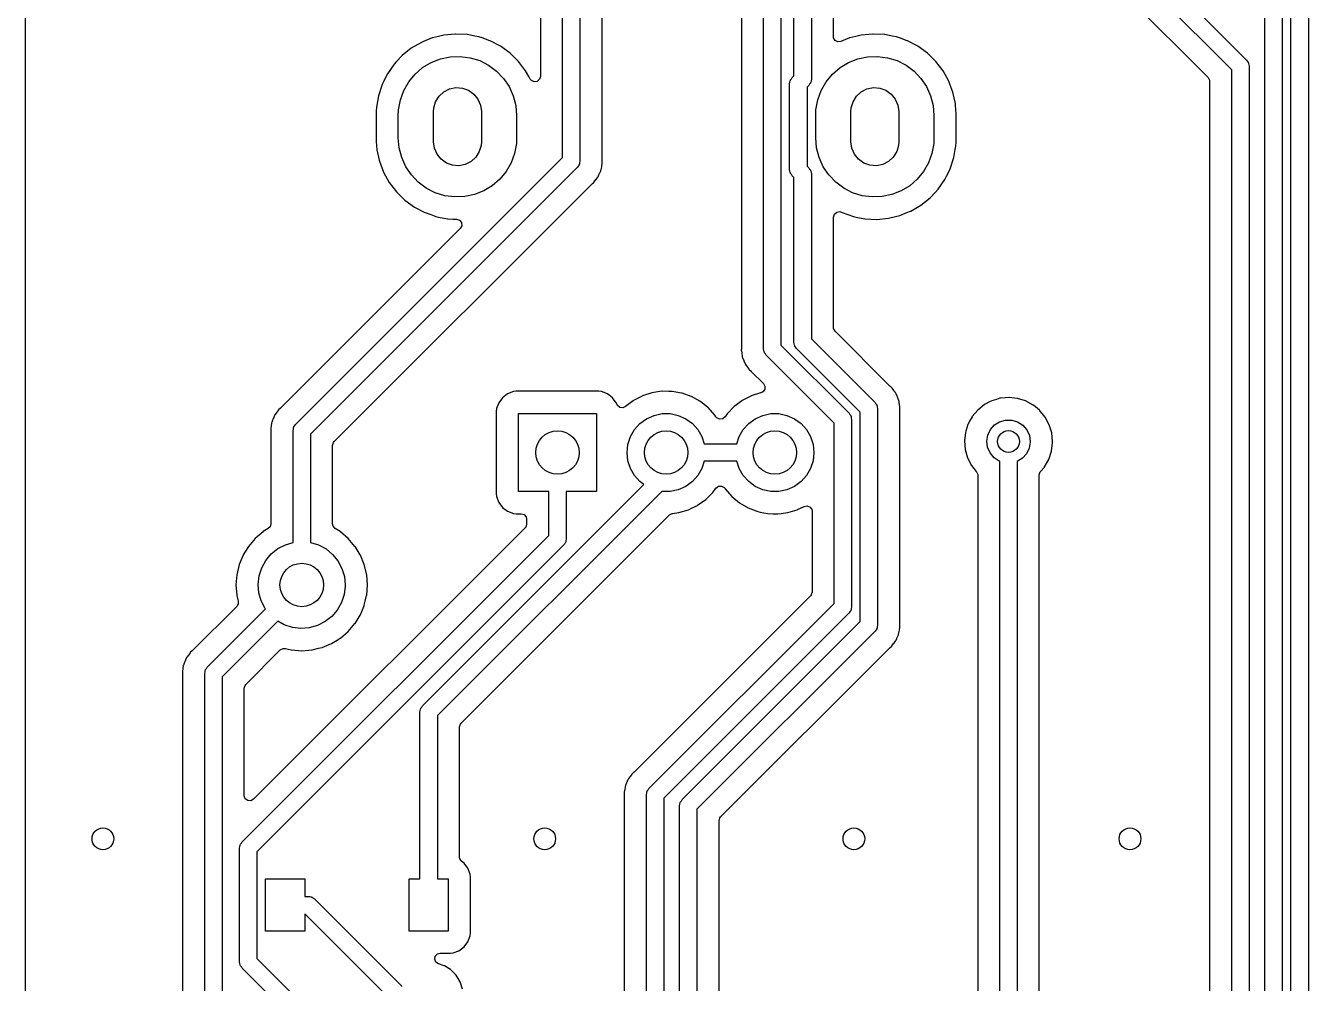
# Model space of a CAD drawing. Extents: x 87 to 116, y -228 to -39.
# Drawn here: x 86.87 to 116.37, y -122.71 to -100.66 of the extents above; entities that cross this region are included whole.
import ezdxf

# ---------------------------------------------------------------- set-up
doc = ezdxf.new("R2010")
doc.units = 0
doc.layers.add('BLACK', color=7, linetype='CONTINUOUS')

msp = doc.modelspace()

# ---------------------------------------------------------------- linework, layer by layer
at = {"layer": 'BLACK', "linetype": 'CONTINUOUS'}
for p, q in [((86.8685, -227.965), (86.8685, -38.7345)), ((103.841, -108.105), (103.841, -71.3777)), ((104.241, -71.2948), (104.241, -108.022)), ((104.54, -101.819), (104.54, -71.2284)), ((104.94, -71.1455), (104.94, -101.903)), ((105.448, -100.913), (105.448, -71.1744)), ((103.332, -71.6405), (103.332, -108.076)), ((99.2175, -103.7), (99.2175, -80.456)), ((99.6175, -80.456), (99.6175, -103.783)), ((98.709, -80.8848), (98.709, -101.832)), ((100.126, -103.758), (100.126, -80.885)), ((106.626, -93.1352), (114.95, -101.459)), ((114.608, -101.683), (106.284, -93.3592)), ((105.942, -93.7364), (114.063, -101.857)), ((115.97, -164.418), (115.97, -96.3745)), ((116.37, -96.2917), (116.37, -164.501)), ((115.37, -162.477), (115.37, -96.6228)), ((115.77, -96.54), (115.77, -162.56)), ((96.4831, -100.884), (96.3656, -100.913)), ((96.4876, -100.883), (96.4831, -100.884)), ((96.4831, -100.884), (96.4831, -100.884)), ((96.7575, -100.857), (96.4876, -100.883)), ((96.7621, -100.857), (96.7575, -100.857)), ((97.0238, -100.87), (96.7621, -100.857)), ((96.7621, -100.857), (96.7621, -100.857)), ((97.0283, -100.87), (97.0238, -100.87)), ((97.0238, -100.87), (97.0238, -100.87)), ((97.0328, -100.871), (97.0283, -100.87)), ((97.1963, -100.904), (97.0328, -100.871)), ((97.0328, -100.871), (97.0328, -100.871)), ((106.083, -100.884), (105.966, -100.913)), ((106.088, -100.883), (106.083, -100.884)), ((106.083, -100.884), (106.083, -100.884)), ((106.357, -100.857), (106.088, -100.883)), ((106.362, -100.857), (106.357, -100.857)), ((106.624, -100.87), (106.362, -100.857)), ((106.362, -100.857), (106.362, -100.857)), ((106.628, -100.87), (106.624, -100.87)), ((106.624, -100.87), (106.624, -100.87)), ((106.633, -100.871), (106.628, -100.87)), ((106.796, -100.904), (106.633, -100.871)), ((106.633, -100.871), (106.633, -100.871)), ((95.7388, -101.186), (95.5271, -101.355)), ((95.9728, -101.049), (95.7388, -101.186)), ((96.0213, -101.029), (95.9728, -101.049)), ((96.2199, -100.949), (96.0213, -101.029)), ((96.2242, -100.947), (96.2199, -100.949)), ((96.2199, -100.949), (96.2199, -100.949)), ((96.3656, -100.913), (96.2242, -100.947)), ((97.2944, -100.923), (97.1963, -100.904)), ((97.368, -100.949), (97.2944, -100.923)), ((97.5457, -101.012), (97.368, -100.949)), ((97.5458, -101.012), (97.5457, -101.012)), ((97.5501, -101.013), (97.5458, -101.012)), ((97.79, -101.139), (97.5501, -101.013)), ((98.0093, -101.299), (97.79, -101.139)), ((105.452, -100.943), (105.448, -100.913)), ((105.487, -101.004), (105.452, -100.943)), ((105.551, -101.036), (105.487, -101.004)), ((105.621, -101.029), (105.551, -101.036)), ((105.82, -100.949), (105.621, -101.029)), ((105.824, -100.947), (105.82, -100.949)), ((105.82, -100.949), (105.82, -100.949)), ((105.966, -100.913), (105.824, -100.947)), ((106.894, -100.923), (106.796, -100.904)), ((106.968, -100.949), (106.894, -100.923)), ((107.146, -101.012), (106.968, -100.949)), ((107.15, -101.013), (107.146, -101.012)), ((107.146, -101.012), (107.146, -101.012)), ((107.39, -101.139), (107.15, -101.013)), ((107.609, -101.299), (107.39, -101.139)), ((95.5239, -101.359), (95.3992, -101.492)), ((95.5271, -101.355), (95.5239, -101.359)), ((96.1953, -101.512), (96.4092, -101.427)), ((96.4092, -101.427), (96.6343, -101.38)), ((96.6343, -101.38), (96.8641, -101.372)), ((96.8641, -101.372), (97.092, -101.402)), ((97.092, -101.402), (97.3117, -101.47)), ((97.3117, -101.47), (97.5167, -101.574)), ((98.2032, -101.489), (98.0093, -101.299)), ((105.795, -101.512), (106.009, -101.427)), ((106.009, -101.427), (106.234, -101.38)), ((106.234, -101.38), (106.464, -101.372)), ((106.464, -101.372), (106.692, -101.402)), ((106.692, -101.402), (106.912, -101.47)), ((106.912, -101.47), (107.117, -101.574)), ((107.803, -101.489), (107.609, -101.299)), ((114.95, -101.459), (114.967, -101.487)), ((95.1854, -101.78), (95.0975, -101.957)), ((95.1874, -101.776), (95.1854, -101.78)), ((95.1854, -101.78), (95.1854, -101.78)), ((95.342, -101.554), (95.1874, -101.776)), ((95.3992, -101.492), (95.342, -101.554)), ((95.825, -101.782), (95.9987, -101.631)), ((95.9987, -101.631), (96.1953, -101.512)), ((97.5167, -101.574), (97.7012, -101.711)), ((97.7012, -101.711), (97.8599, -101.878)), ((98.3677, -101.704), (98.2032, -101.489)), ((98.4389, -101.832), (98.3677, -101.704)), ((105.425, -101.782), (105.599, -101.631)), ((105.599, -101.631), (105.795, -101.512)), ((107.117, -101.574), (107.301, -101.711)), ((107.301, -101.711), (107.46, -101.878)), ((107.968, -101.704), (107.803, -101.489)), ((108.099, -101.941), (107.968, -101.704)), ((114.608, -128.592), (114.608, -101.683)), ((114.967, -101.487), (114.988, -101.513)), ((114.988, -101.513), (114.991, -101.524)), ((114.991, -101.524), (114.997, -101.534)), ((114.997, -101.534), (115.001, -101.567)), ((115.001, -101.567), (115.008, -101.6)), ((115.008, -101.6), (115.008, -128.675)), ((95.0666, -102.019), (94.9822, -102.277)), ((95.0975, -101.957), (95.0666, -102.019)), ((95.5654, -102.16), (95.6792, -101.96)), ((95.6792, -101.96), (95.825, -101.782)), ((97.8599, -101.878), (97.9883, -102.069)), ((97.9883, -102.069), (98.0828, -102.278)), ((98.4729, -101.893), (98.4389, -101.832)), ((98.5005, -101.928), (98.4729, -101.893)), ((98.5651, -101.957), (98.5005, -101.928)), ((98.6353, -101.947), (98.5651, -101.957)), ((98.689, -101.9), (98.6353, -101.947)), ((98.709, -101.832), (98.689, -101.9)), ((104.44, -102.001), (104.448, -101.968)), ((104.44, -103.979), (104.44, -102.001)), ((104.448, -101.968), (104.452, -101.935)), ((104.452, -101.935), (104.458, -101.925)), ((104.458, -101.925), (104.46, -101.914)), ((104.46, -101.914), (104.481, -101.888)), ((104.481, -101.888), (104.499, -101.86)), ((104.499, -101.86), (104.54, -101.819)), ((104.881, -102.044), (104.84, -102.084)), ((104.899, -102.015), (104.881, -102.044)), ((104.92, -101.989), (104.899, -102.015)), ((104.922, -101.978), (104.92, -101.989)), ((104.928, -101.968), (104.922, -101.978)), ((104.932, -101.935), (104.928, -101.968)), ((104.94, -101.903), (104.932, -101.935)), ((105.165, -102.16), (105.279, -101.96)), ((105.279, -101.96), (105.425, -101.782)), ((107.46, -101.878), (107.588, -102.069)), ((107.588, -102.069), (107.683, -102.278)), ((108.101, -101.945), (108.099, -101.941)), ((108.127, -102.015), (108.101, -101.945)), ((108.101, -101.945), (108.101, -101.945)), ((108.195, -102.195), (108.127, -102.015)), ((114.063, -101.857), (114.097, -101.919)), ((114.097, -101.919), (114.099, -101.946)), ((114.099, -101.946), (114.099, -127.028)), ((94.9822, -102.277), (94.9358, -102.544)), ((95.487, -102.376), (95.5654, -102.16)), ((96.2976, -102.416), (96.3762, -102.289)), ((96.3762, -102.289), (96.4861, -102.188)), ((96.4861, -102.188), (96.6191, -102.121)), ((96.6191, -102.121), (96.7655, -102.091)), ((96.7655, -102.091), (96.9144, -102.102)), ((96.9144, -102.102), (97.0548, -102.153)), ((97.0548, -102.153), (97.1765, -102.239)), ((97.1765, -102.239), (97.2704, -102.355)), ((97.2704, -102.355), (97.3297, -102.492)), ((98.0828, -102.278), (98.1406, -102.501)), ((104.84, -102.084), (104.84, -103.896)), ((105.087, -102.376), (105.165, -102.16)), ((105.898, -102.416), (105.976, -102.289)), ((105.976, -102.289), (106.086, -102.188)), ((106.086, -102.188), (106.219, -102.121)), ((106.219, -102.121), (106.365, -102.091)), ((106.365, -102.091), (106.514, -102.102)), ((106.514, -102.102), (106.655, -102.153)), ((106.655, -102.153), (106.777, -102.239)), ((106.777, -102.239), (106.87, -102.355)), ((106.87, -102.355), (106.93, -102.492)), ((107.683, -102.278), (107.741, -102.501)), ((108.196, -102.199), (108.195, -102.195)), ((108.253, -102.455), (108.196, -102.199)), ((108.196, -102.199), (108.196, -102.199)), ((94.9358, -102.544), (94.9315, -102.63)), ((94.9315, -102.63), (94.9315, -103.319)), ((95.44, -102.73), (95.446, -102.602)), ((95.446, -102.602), (95.487, -102.376)), ((96.25, -102.64), (96.2559, -102.56)), ((96.25, -103.34), (96.25, -102.64)), ((96.2559, -102.56), (96.2976, -102.416)), ((97.3297, -102.492), (97.35, -102.64)), ((97.35, -102.64), (97.35, -103.34)), ((98.1406, -102.501), (98.16, -102.73)), ((105.04, -102.73), (105.046, -102.602)), ((105.046, -102.602), (105.087, -102.376)), ((105.85, -102.64), (105.856, -102.56)), ((105.85, -103.34), (105.85, -102.64)), ((105.856, -102.56), (105.898, -102.416)), ((106.93, -102.492), (106.95, -102.64)), ((106.95, -102.64), (106.95, -103.34)), ((107.741, -102.501), (107.76, -102.73)), ((108.254, -102.46), (108.253, -102.455)), ((108.254, -102.464), (108.254, -102.46)), ((108.266, -102.631), (108.254, -102.464)), ((108.268, -102.661), (108.266, -102.631)), ((108.268, -103.35), (108.268, -102.661)), ((95.44, -103.25), (95.44, -102.73)), ((98.16, -102.73), (98.16, -103.25)), ((105.04, -103.25), (105.04, -102.73)), ((107.76, -102.73), (107.76, -103.25)), ((95.4594, -103.479), (95.44, -103.25)), ((98.16, -103.25), (98.154, -103.378)), ((105.059, -103.479), (105.04, -103.25)), ((107.76, -103.25), (107.754, -103.378)), ((94.9315, -103.319), (94.9317, -103.321)), ((94.9317, -103.321), (94.9317, -103.321)), ((94.9317, -103.321), (94.9397, -103.432)), ((94.9397, -103.432), (94.9461, -103.52)), ((94.9461, -103.52), (94.9471, -103.525)), ((94.9471, -103.525), (94.9471, -103.525)), ((94.9471, -103.525), (94.9993, -103.761)), ((95.5172, -103.702), (95.4594, -103.479)), ((96.2703, -103.488), (96.25, -103.34)), ((96.3295, -103.625), (96.2703, -103.488)), ((97.3441, -103.42), (97.3024, -103.564)), ((97.35, -103.34), (97.3441, -103.42)), ((98.154, -103.378), (98.113, -103.604)), ((105.117, -103.702), (105.059, -103.479)), ((105.87, -103.488), (105.85, -103.34)), ((105.93, -103.625), (105.87, -103.488)), ((106.944, -103.42), (106.902, -103.564)), ((106.95, -103.34), (106.944, -103.42)), ((107.754, -103.378), (107.713, -103.604)), ((108.218, -103.703), (108.25, -103.516)), ((108.25, -103.516), (108.264, -103.44)), ((108.264, -103.436), (108.268, -103.35)), ((108.264, -103.44), (108.264, -103.436)), ((108.264, -103.44), (108.264, -103.44)), ((93.0766, -109.841), (99.2175, -103.7)), ((94.9993, -103.761), (95.0046, -103.785)), ((95.0046, -103.785), (95.1007, -104.039)), ((95.6117, -103.911), (95.5172, -103.702)), ((96.4235, -103.741), (96.3295, -103.625)), ((96.5452, -103.827), (96.4235, -103.741)), ((96.6856, -103.878), (96.5452, -103.827)), ((97.1139, -103.792), (96.9809, -103.859)), ((97.2238, -103.691), (97.1139, -103.792)), ((97.3024, -103.564), (97.2238, -103.691)), ((98.0346, -103.82), (97.9208, -104.02)), ((98.113, -103.604), (98.0346, -103.82)), ((99.61, -103.815), (99.6063, -103.849)), ((99.6175, -103.783), (99.61, -103.815)), ((100.118, -103.89), (100.128, -103.835)), ((100.126, -103.765), (100.126, -103.758)), ((100.13, -103.827), (100.126, -103.765)), ((100.128, -103.835), (100.13, -103.827)), ((105.212, -103.911), (105.117, -103.702)), ((106.023, -103.741), (105.93, -103.625)), ((106.145, -103.827), (106.023, -103.741)), ((106.286, -103.878), (106.145, -103.827)), ((106.714, -103.792), (106.581, -103.859)), ((106.824, -103.691), (106.714, -103.792)), ((106.902, -103.564), (106.824, -103.691)), ((107.635, -103.82), (107.521, -104.02)), ((107.713, -103.604), (107.635, -103.82)), ((108.133, -103.961), (108.218, -103.703)), ((99.5589, -103.924), (93.418, -110.065)), ((95.1007, -104.039), (95.2323, -104.276)), ((95.7401, -104.102), (95.6117, -103.911)), ((95.8988, -104.269), (95.7401, -104.102)), ((96.8345, -103.889), (96.6856, -103.878)), ((96.9809, -103.859), (96.8345, -103.889)), ((97.9208, -104.02), (97.775, -104.198)), ((99.5767, -103.896), (99.5589, -103.924)), ((99.5976, -103.87), (99.5767, -103.896)), ((99.6001, -103.858), (99.5976, -103.87)), ((99.6063, -103.849), (99.6001, -103.858)), ((100.032, -104.143), (100.041, -104.128)), ((100.041, -104.128), (100.042, -104.126)), ((100.042, -104.126), (100.046, -104.12)), ((100.046, -104.12), (100.07, -104.06)), ((100.07, -104.06), (100.072, -104.054)), ((100.072, -104.054), (100.095, -104.003)), ((100.095, -104.003), (100.099, -103.996)), ((100.099, -103.996), (100.1, -103.988)), ((100.1, -103.988), (100.101, -103.986)), ((100.101, -103.986), (100.105, -103.97)), ((100.105, -103.97), (100.106, -103.967)), ((100.106, -103.967), (100.109, -103.96)), ((100.109, -103.96), (100.117, -103.897)), ((100.117, -103.897), (100.118, -103.89)), ((104.448, -104.011), (104.44, -103.979)), ((104.452, -104.045), (104.448, -104.011)), ((104.458, -104.054), (104.452, -104.045)), ((104.46, -104.066), (104.458, -104.054)), ((104.481, -104.092), (104.46, -104.066)), ((104.499, -104.12), (104.481, -104.092)), ((104.54, -104.161), (104.499, -104.12)), ((104.84, -103.896), (104.881, -103.937)), ((104.881, -103.937), (104.899, -103.965)), ((104.899, -103.965), (104.92, -103.991)), ((104.92, -103.991), (104.922, -104.002)), ((104.922, -104.002), (104.928, -104.012)), ((104.928, -104.012), (104.932, -104.045)), ((104.932, -104.045), (104.94, -104.078)), ((104.94, -104.078), (104.94, -107.873)), ((105.34, -104.102), (105.212, -103.911)), ((105.499, -104.269), (105.34, -104.102)), ((106.435, -103.889), (106.286, -103.878)), ((106.581, -103.859), (106.435, -103.889)), ((107.521, -104.02), (107.375, -104.198)), ((108.013, -104.204), (108.05, -104.128)), ((108.05, -104.128), (108.131, -103.965)), ((108.131, -103.965), (108.133, -103.961)), ((108.131, -103.965), (108.131, -103.965)), ((93.9634, -110.239), (99.898, -104.304)), ((95.2323, -104.276), (95.3968, -104.491)), ((96.0833, -104.406), (95.8988, -104.269)), ((96.2883, -104.51), (96.0833, -104.406)), ((97.6013, -104.349), (97.4047, -104.468)), ((97.775, -104.198), (97.6013, -104.349)), ((99.898, -104.304), (99.9043, -104.298)), ((99.9043, -104.298), (99.9256, -104.279)), ((99.9256, -104.279), (99.9479, -104.26)), ((99.9479, -104.26), (99.9846, -104.208)), ((99.9846, -104.208), (99.9886, -104.202)), ((99.9886, -104.202), (100.023, -104.158)), ((100.023, -104.158), (100.028, -104.152)), ((100.028, -104.152), (100.031, -104.145)), ((100.031, -104.145), (100.032, -104.143)), ((104.54, -107.956), (104.54, -104.161)), ((105.683, -104.406), (105.499, -104.269)), ((105.888, -104.51), (105.683, -104.406)), ((107.201, -104.349), (107.005, -104.468)), ((107.375, -104.198), (107.201, -104.349)), ((107.794, -104.495), (107.855, -104.43)), ((107.855, -104.43), (107.858, -104.426)), ((107.855, -104.43), (107.855, -104.43)), ((107.858, -104.426), (108.013, -104.204)), ((95.3968, -104.491), (95.5907, -104.681)), ((95.5907, -104.681), (95.81, -104.841)), ((96.508, -104.578), (96.2883, -104.51)), ((96.7359, -104.608), (96.508, -104.578)), ((96.9657, -104.6), (96.7359, -104.608)), ((97.1908, -104.553), (96.9657, -104.6)), ((97.4047, -104.468), (97.1908, -104.553)), ((106.108, -104.578), (105.888, -104.51)), ((106.336, -104.608), (106.108, -104.578)), ((106.566, -104.6), (106.336, -104.608)), ((106.791, -104.553), (106.566, -104.6)), ((107.005, -104.468), (106.791, -104.553)), ((107.461, -104.794), (107.673, -104.625)), ((107.673, -104.625), (107.794, -104.495)), ((95.81, -104.841), (96.0499, -104.967)), ((96.0499, -104.967), (96.0542, -104.968)), ((96.0542, -104.968), (96.0543, -104.968)), ((96.0543, -104.968), (96.1871, -105.015)), ((96.1871, -105.015), (96.3056, -105.057)), ((105.448, -105.069), (105.468, -105.001)), ((105.468, -105.001), (105.522, -104.955)), ((105.522, -104.955), (105.592, -104.945)), ((105.592, -104.945), (105.633, -104.958)), ((105.633, -104.958), (105.65, -104.967)), ((105.65, -104.967), (105.906, -105.057)), ((106.976, -105.033), (107.135, -104.968)), ((107.135, -104.968), (107.223, -104.933)), ((107.223, -104.933), (107.227, -104.931)), ((107.223, -104.933), (107.223, -104.933)), ((107.227, -104.931), (107.461, -104.794)), ((96.3056, -105.057), (96.3672, -105.069)), ((96.3672, -105.069), (96.5672, -105.109)), ((96.5672, -105.109), (96.5672, -105.109)), ((96.5672, -105.109), (96.5717, -105.11)), ((96.5717, -105.11), (96.5762, -105.11)), ((96.5762, -105.11), (96.5762, -105.11)), ((96.5762, -105.11), (96.6902, -105.115)), ((96.6902, -105.115), (96.7803, -105.12)), ((96.7803, -105.12), (96.8474, -105.143)), ((96.8474, -105.143), (96.8911, -105.199)), ((96.8977, -105.27), (96.8632, -105.335)), ((96.8911, -105.199), (96.8977, -105.27)), ((105.448, -107.61), (105.448, -105.069)), ((105.906, -105.057), (105.967, -105.069)), ((105.967, -105.069), (106.167, -105.109)), ((106.167, -105.109), (106.167, -105.109)), ((106.167, -105.109), (106.172, -105.11)), ((106.172, -105.11), (106.176, -105.11)), ((106.176, -105.11), (106.176, -105.11)), ((106.176, -105.11), (106.438, -105.123)), ((106.438, -105.123), (106.438, -105.123)), ((106.438, -105.123), (106.443, -105.123)), ((106.443, -105.123), (106.712, -105.097)), ((106.712, -105.097), (106.717, -105.096)), ((106.717, -105.096), (106.877, -105.057)), ((106.717, -105.096), (106.717, -105.096)), ((106.877, -105.057), (106.976, -105.033)), ((96.8632, -105.335), (92.7375, -109.461)), ((105.451, -107.637), (105.448, -107.61)), ((105.485, -107.699), (105.451, -107.637)), ((104.547, -107.988), (104.54, -107.956)), ((104.94, -107.873), (106.405, -109.338)), ((106.747, -108.961), (105.485, -107.699)), ((103.332, -108.085), (103.328, -108.142)), ((103.328, -108.142), (103.33, -108.15)), ((103.33, -108.15), (103.33, -108.15)), ((103.33, -108.15), (103.339, -108.205)), ((103.332, -108.076), (103.332, -108.085)), ((103.339, -108.205), (103.34, -108.212)), ((103.34, -108.212), (103.348, -108.275)), ((103.848, -108.138), (103.841, -108.105)), ((103.852, -108.171), (103.848, -108.138)), ((103.858, -108.18), (103.852, -108.171)), ((103.861, -108.192), (103.858, -108.18)), ((103.882, -108.218), (103.861, -108.192)), ((103.899, -108.246), (103.882, -108.218)), ((105.464, -109.811), (103.899, -108.246)), ((104.241, -108.022), (105.806, -109.587)), ((104.551, -108.021), (104.547, -107.988)), ((104.557, -108.031), (104.551, -108.021)), ((104.559, -108.042), (104.557, -108.031)), ((104.58, -108.069), (104.559, -108.042)), ((104.598, -108.097), (104.58, -108.069)), ((106.064, -109.563), (104.598, -108.097)), ((103.348, -108.275), (103.351, -108.282)), ((103.351, -108.282), (103.351, -108.285)), ((103.351, -108.285), (103.356, -108.301)), ((103.356, -108.301), (103.356, -108.304)), ((103.356, -108.304), (103.358, -108.311)), ((103.358, -108.311), (103.361, -108.318)), ((103.361, -108.318), (103.383, -108.37)), ((103.383, -108.37), (103.386, -108.376)), ((103.386, -108.376), (103.408, -108.436)), ((103.408, -108.436), (103.413, -108.442)), ((103.413, -108.442), (103.414, -108.444)), ((103.414, -108.444), (103.422, -108.459)), ((103.422, -108.459), (103.424, -108.461)), ((103.424, -108.461), (103.427, -108.468)), ((103.427, -108.468), (103.431, -108.474)), ((103.431, -108.474), (103.466, -108.519)), ((103.466, -108.519), (103.469, -108.524)), ((103.469, -108.524), (103.501, -108.571)), ((103.501, -108.571), (103.501, -108.571)), ((103.501, -108.571), (103.506, -108.577)), ((103.506, -108.577), (103.511, -108.582)), ((103.511, -108.582), (103.511, -108.582)), ((103.511, -108.582), (103.552, -108.618)), ((103.552, -108.618), (103.557, -108.623)), ((103.557, -108.623), (103.837, -108.903)), ((97.9533, -109.139), (97.8367, -109.227)), ((98.0897, -109.088), (97.9533, -109.139)), ((98.1519, -109.081), (98.0897, -109.088)), ((100.048, -109.081), (98.1519, -109.081)), ((100.11, -109.088), (100.048, -109.081)), ((100.247, -109.139), (100.11, -109.088)), ((100.363, -109.227), (100.247, -109.139)), ((101.272, -109.115), (101.052, -109.187)), ((101.501, -109.08), (101.272, -109.115)), ((101.507, -109.08), (101.501, -109.08)), ((101.66, -109.082), (101.507, -109.08)), ((101.507, -109.08), (101.507, -109.08)), ((101.733, -109.083), (101.66, -109.082)), ((101.738, -109.084), (101.733, -109.083)), ((101.956, -109.123), (101.738, -109.084)), ((101.738, -109.084), (101.738, -109.084)), ((101.961, -109.124), (101.956, -109.123)), ((101.956, -109.123), (101.956, -109.123)), ((101.966, -109.125), (101.961, -109.124)), ((102.174, -109.199), (101.966, -109.125)), ((101.966, -109.125), (101.966, -109.125)), ((103.772, -109.115), (103.552, -109.187)), ((103.777, -109.114), (103.772, -109.115)), ((103.823, -109.093), (103.777, -109.114)), ((103.866, -109.036), (103.823, -109.093)), ((103.837, -108.903), (103.871, -108.965)), ((103.871, -108.965), (103.866, -109.036)), ((106.752, -108.966), (106.747, -108.961)), ((106.799, -109.008), (106.752, -108.966)), ((106.803, -109.014), (106.799, -109.008)), ((106.835, -109.06), (106.803, -109.014)), ((106.803, -109.014), (106.803, -109.014)), ((106.839, -109.066), (106.835, -109.06)), ((106.873, -109.11), (106.839, -109.066)), ((106.878, -109.116), (106.873, -109.11)), ((106.873, -109.11), (106.873, -109.11)), ((106.881, -109.123), (106.878, -109.116)), ((106.882, -109.126), (106.881, -109.123)), ((106.89, -109.14), (106.882, -109.126)), ((106.892, -109.143), (106.89, -109.14)), ((106.896, -109.149), (106.892, -109.143)), ((106.899, -109.156), (106.896, -109.149)), ((97.7494, -109.343), (97.6983, -109.48)), ((97.8367, -109.227), (97.7494, -109.343)), ((100.451, -109.343), (100.363, -109.227)), ((100.454, -109.352), (100.451, -109.343)), ((100.464, -109.38), (100.454, -109.352)), ((100.454, -109.352), (100.454, -109.352)), ((100.477, -109.405), (100.464, -109.38)), ((100.531, -109.451), (100.477, -109.405)), ((100.661, -109.432), (100.602, -109.46)), ((100.662, -109.433), (100.661, -109.432)), ((100.843, -109.297), (100.662, -109.433)), ((100.847, -109.294), (100.843, -109.297)), ((100.843, -109.297), (100.843, -109.297)), ((100.867, -109.283), (100.847, -109.294)), ((101.048, -109.189), (100.867, -109.283)), ((101.052, -109.187), (101.048, -109.189)), ((101.048, -109.189), (101.048, -109.189)), ((102.179, -109.201), (102.174, -109.199)), ((102.174, -109.199), (102.174, -109.199)), ((102.184, -109.203), (102.179, -109.201)), ((102.378, -109.31), (102.184, -109.203)), ((102.184, -109.203), (102.184, -109.203)), ((102.382, -109.313), (102.378, -109.31)), ((102.378, -109.31), (102.378, -109.31)), ((102.386, -109.316), (102.382, -109.313)), ((102.56, -109.453), (102.386, -109.316)), ((102.386, -109.316), (102.386, -109.316)), ((103.162, -109.433), (103.002, -109.601)), ((103.215, -109.393), (103.162, -109.433)), ((103.343, -109.297), (103.215, -109.393)), ((103.347, -109.294), (103.343, -109.297)), ((103.343, -109.297), (103.343, -109.297)), ((103.367, -109.283), (103.347, -109.294)), ((103.548, -109.189), (103.367, -109.283)), ((103.552, -109.187), (103.548, -109.189)), ((103.548, -109.189), (103.548, -109.189)), ((106.405, -109.338), (106.423, -109.367)), ((106.423, -109.367), (106.444, -109.393)), ((106.444, -109.393), (106.446, -109.404)), ((106.446, -109.404), (106.452, -109.414)), ((106.452, -109.414), (106.456, -109.447)), ((106.456, -109.447), (106.464, -109.48)), ((106.919, -109.209), (106.899, -109.156)), ((106.899, -109.156), (106.899, -109.156)), ((106.921, -109.215), (106.919, -109.209)), ((106.929, -109.234), (106.921, -109.215)), ((106.947, -109.273), (106.929, -109.234)), ((106.948, -109.281), (106.947, -109.273)), ((106.949, -109.283), (106.948, -109.281)), ((106.953, -109.3), (106.949, -109.283)), ((106.954, -109.302), (106.953, -109.3)), ((106.957, -109.309), (106.954, -109.302)), ((106.962, -109.352), (106.957, -109.309)), ((106.964, -109.373), (106.962, -109.352)), ((106.965, -109.379), (106.964, -109.373)), ((106.976, -109.442), (106.965, -109.379)), ((106.972, -109.5), (106.976, -109.45)), ((106.976, -109.45), (106.976, -109.442)), ((106.976, -109.45), (106.976, -109.45)), ((108.919, -109.388), (108.765, -109.512)), ((109.055, -109.317), (108.919, -109.388)), ((109.089, -109.299), (109.055, -109.317)), ((109.094, -109.296), (109.089, -109.299)), ((109.089, -109.299), (109.089, -109.299)), ((109.196, -109.266), (109.094, -109.296)), ((109.278, -109.242), (109.196, -109.266)), ((109.284, -109.241), (109.278, -109.242)), ((109.278, -109.242), (109.278, -109.242)), ((109.29, -109.24), (109.284, -109.241)), ((109.399, -109.23), (109.29, -109.24)), ((109.29, -109.24), (109.29, -109.24)), ((109.481, -109.223), (109.399, -109.23)), ((109.487, -109.223), (109.481, -109.223)), ((109.672, -109.243), (109.487, -109.223)), ((109.487, -109.223), (109.487, -109.223)), ((109.678, -109.243), (109.672, -109.243)), ((109.672, -109.243), (109.672, -109.243)), ((109.867, -109.302), (109.678, -109.243)), ((110.041, -109.396), (109.867, -109.302)), ((110.045, -109.4), (110.041, -109.396)), ((110.187, -109.517), (110.045, -109.4)), ((110.045, -109.4), (110.045, -109.4)), ((92.5632, -109.71), (92.537, -109.769)), ((92.5658, -109.704), (92.5632, -109.71)), ((92.5862, -109.652), (92.5658, -109.704)), ((92.589, -109.645), (92.5862, -109.652)), ((92.5862, -109.652), (92.5862, -109.652)), ((92.5934, -109.639), (92.589, -109.645)), ((92.5946, -109.636), (92.5934, -109.639)), ((92.603, -109.621), (92.5946, -109.636)), ((92.6044, -109.619), (92.603, -109.621)), ((92.6075, -109.612), (92.6044, -109.619)), ((92.6469, -109.562), (92.6075, -109.612)), ((92.6509, -109.557), (92.6469, -109.562)), ((92.672, -109.527), (92.6509, -109.557)), ((92.6876, -109.504), (92.672, -109.527)), ((92.7312, -109.466), (92.6876, -109.504)), ((92.7375, -109.461), (92.7312, -109.466)), ((97.6983, -109.48), (97.6915, -109.542)), ((97.6915, -109.542), (97.6915, -111.438)), ((98.2, -111.39), (98.2, -109.59)), ((98.2, -109.59), (100, -109.59)), ((100, -109.59), (100, -111.39)), ((100.602, -109.46), (100.531, -109.451)), ((100.998, -109.821), (101.15, -109.711)), ((101.15, -109.711), (101.322, -109.634)), ((101.322, -109.634), (101.506, -109.595)), ((101.506, -109.595), (101.694, -109.595)), ((101.694, -109.595), (101.878, -109.634)), ((101.878, -109.634), (102.05, -109.711)), ((102.05, -109.711), (102.202, -109.821)), ((102.564, -109.456), (102.56, -109.453)), ((102.56, -109.453), (102.56, -109.453)), ((102.72, -109.628), (102.564, -109.456)), ((102.723, -109.632), (102.72, -109.628)), ((102.745, -109.667), (102.723, -109.632)), ((102.723, -109.632), (102.723, -109.632)), ((102.766, -109.691), (102.745, -109.667)), ((102.829, -109.722), (102.766, -109.691)), ((102.9, -109.714), (102.829, -109.722)), ((102.955, -109.669), (102.9, -109.714)), ((103.002, -109.601), (102.955, -109.669)), ((103.498, -109.821), (103.65, -109.711)), ((103.65, -109.711), (103.822, -109.634)), ((103.822, -109.634), (104.006, -109.595)), ((104.006, -109.595), (104.194, -109.595)), ((104.194, -109.595), (104.378, -109.634)), ((104.378, -109.634), (104.55, -109.711)), ((104.55, -109.711), (104.702, -109.821)), ((105.806, -109.587), (105.823, -109.615)), ((105.823, -109.615), (105.844, -109.641)), ((105.844, -109.641), (105.847, -109.652)), ((105.847, -109.652), (105.853, -109.662)), ((105.853, -109.662), (105.857, -109.695)), ((105.857, -109.695), (105.864, -109.728)), ((105.864, -109.728), (105.864, -114.046)), ((106.064, -114.38), (106.064, -109.563)), ((106.464, -109.48), (106.464, -114.463)), ((106.972, -109.509), (106.972, -109.5)), ((106.972, -114.438), (106.972, -109.509)), ((108.635, -109.669), (108.58, -109.769)), ((108.638, -109.663), (108.635, -109.669)), ((108.635, -109.669), (108.635, -109.669)), ((108.765, -109.512), (108.638, -109.663)), ((109.27, -109.78), (109.406, -109.741)), ((109.406, -109.741), (109.548, -109.741)), ((109.548, -109.741), (109.684, -109.782)), ((110.193, -109.522), (110.187, -109.517)), ((110.197, -109.527), (110.193, -109.522)), ((110.248, -109.589), (110.197, -109.527)), ((110.197, -109.527), (110.197, -109.527)), ((110.318, -109.675), (110.248, -109.589)), ((110.411, -109.85), (110.318, -109.675)), ((92.5173, -109.874), (92.5057, -109.937)), ((92.5057, -109.937), (92.5061, -109.945)), ((92.5061, -109.945), (92.5061, -109.945)), ((92.5061, -109.945), (92.5093, -109.999)), ((92.5093, -109.999), (92.5095, -110.007)), ((92.5095, -110.007), (92.5095, -112.132)), ((92.5184, -109.868), (92.5173, -109.874)), ((92.5257, -109.812), (92.5184, -109.868)), ((92.5267, -109.805), (92.5257, -109.812)), ((92.5257, -109.812), (92.5257, -109.812)), ((92.5295, -109.797), (92.5267, -109.805)), ((92.5301, -109.795), (92.5295, -109.797)), ((92.5348, -109.779), (92.5301, -109.795)), ((92.5356, -109.776), (92.5348, -109.779)), ((92.537, -109.769), (92.5356, -109.776)), ((93.018, -109.982), (93.0255, -109.949)), ((93.018, -112.559), (93.018, -109.982)), ((93.0255, -109.949), (93.0292, -109.916)), ((93.0292, -109.916), (93.0354, -109.906)), ((93.0354, -109.906), (93.0379, -109.895)), ((93.0379, -109.895), (93.0588, -109.869)), ((93.0588, -109.869), (93.0766, -109.841)), ((100.778, -110.124), (100.872, -109.961)), ((100.872, -109.961), (100.998, -109.821)), ((102.202, -109.821), (102.328, -109.961)), ((102.328, -109.961), (102.422, -110.124)), ((103.278, -110.124), (103.372, -109.961)), ((103.372, -109.961), (103.498, -109.821)), ((104.702, -109.821), (104.828, -109.961)), ((104.828, -109.961), (104.922, -110.124)), ((105.464, -113.963), (105.464, -109.811)), ((108.483, -110.025), (108.461, -110.222)), ((108.491, -109.999), (108.483, -110.025)), ((108.541, -109.843), (108.491, -109.999)), ((108.543, -109.837), (108.541, -109.843)), ((108.541, -109.843), (108.541, -109.843)), ((108.58, -109.769), (108.543, -109.837)), ((108.996, -110.09), (109.056, -109.961)), ((109.056, -109.961), (109.15, -109.855)), ((109.15, -109.855), (109.27, -109.78)), ((109.684, -109.782), (109.803, -109.859)), ((109.803, -109.859), (109.895, -109.967)), ((109.895, -109.967), (109.954, -110.096)), ((110.468, -110.039), (110.411, -109.85)), ((110.487, -110.236), (110.468, -110.039)), ((93.418, -110.065), (93.418, -112.558)), ((93.9265, -110.328), (93.9465, -110.26)), ((93.9265, -112.132), (93.9265, -110.328)), ((93.9465, -110.26), (93.9634, -110.239)), ((100.7, -110.49), (100.72, -110.303)), ((100.72, -110.303), (100.778, -110.124)), ((102.422, -110.124), (102.476, -110.29)), ((102.476, -110.29), (103.224, -110.29)), ((103.224, -110.29), (103.278, -110.124)), ((104.922, -110.124), (104.98, -110.303)), ((104.98, -110.303), (105, -110.49)), ((108.461, -110.222), (108.477, -110.419)), ((108.974, -110.23), (108.996, -110.09)), ((108.992, -110.37), (108.974, -110.23)), ((109.974, -110.248), (109.95, -110.388)), ((109.954, -110.096), (109.974, -110.236)), ((109.974, -110.236), (109.974, -110.248)), ((110.462, -110.461), (110.487, -110.264)), ((110.487, -110.264), (110.487, -110.236)), ((100.72, -110.677), (100.7, -110.49)), ((105, -110.49), (104.98, -110.677)), ((108.477, -110.419), (108.532, -110.609)), ((108.532, -110.609), (108.622, -110.785)), ((109.05, -110.5), (108.992, -110.37)), ((109.141, -110.609), (109.05, -110.5)), ((109.259, -110.687), (109.141, -110.609)), ((109.793, -110.621), (109.674, -110.694)), ((109.889, -110.516), (109.793, -110.621)), ((109.95, -110.388), (109.889, -110.516)), ((110.4, -110.648), (110.462, -110.461)), ((100.778, -110.856), (100.72, -110.677)), ((100.872, -111.019), (100.778, -110.856)), ((102.422, -110.856), (102.328, -111.019)), ((102.476, -110.69), (102.422, -110.856)), ((103.224, -110.69), (102.476, -110.69)), ((103.278, -110.856), (103.224, -110.69)), ((103.372, -111.019), (103.278, -110.856)), ((104.922, -110.856), (104.828, -111.019)), ((104.98, -110.677), (104.922, -110.856)), ((108.622, -110.785), (108.732, -110.923)), ((108.732, -110.923), (108.738, -110.931)), ((109.274, -110.692), (109.259, -110.687)), ((109.274, -125.941), (109.274, -110.692)), ((109.674, -110.694), (109.674, -126.024)), ((110.203, -110.937), (110.213, -110.923)), ((110.213, -110.923), (110.298, -110.825)), ((110.298, -110.825), (110.302, -110.82)), ((110.298, -110.825), (110.298, -110.825)), ((110.302, -110.82), (110.4, -110.648)), ((100.998, -111.159), (100.872, -111.019)), ((101.09, -111.226), (100.998, -111.159)), ((102.202, -111.159), (102.05, -111.269)), ((102.328, -111.019), (102.202, -111.159)), ((103.498, -111.159), (103.372, -111.019)), ((103.65, -111.269), (103.498, -111.159)), ((104.702, -111.159), (104.55, -111.269)), ((104.828, -111.019), (104.702, -111.159)), ((108.738, -110.931), (108.765, -110.997)), ((108.765, -110.997), (108.765, -111.01)), ((108.765, -111.01), (108.765, -125.678)), ((110.182, -111.006), (110.203, -110.937)), ((110.182, -125.999), (110.182, -111.006)), ((95.9966, -116.319), (101.09, -111.226)), ((101.498, -111.383), (96.338, -116.543)), ((97.6915, -111.438), (97.6983, -111.5)), ((97.6983, -111.5), (97.7494, -111.637)), ((98.9, -111.39), (98.2, -111.39)), ((98.9, -112.399), (98.9, -111.39)), ((100, -111.39), (99.3, -111.39)), ((99.3, -111.39), (99.3, -112.482)), ((101.506, -111.385), (101.498, -111.383)), ((101.694, -111.385), (101.506, -111.385)), ((101.878, -111.346), (101.694, -111.385)), ((102.05, -111.269), (101.878, -111.346)), ((102.512, -111.569), (102.676, -111.406)), ((102.676, -111.406), (102.745, -111.31)), ((102.745, -111.31), (102.801, -111.266)), ((102.801, -111.266), (102.872, -111.26)), ((102.872, -111.26), (102.935, -111.293)), ((102.935, -111.293), (102.955, -111.318)), ((102.955, -111.318), (102.957, -111.32)), ((102.957, -111.32), (102.957, -111.32)), ((102.957, -111.32), (102.96, -111.325)), ((102.96, -111.325), (103.111, -111.5)), ((103.111, -111.5), (103.289, -111.648)), ((103.822, -111.346), (103.65, -111.269)), ((104.006, -111.385), (103.822, -111.346)), ((104.194, -111.385), (104.006, -111.385)), ((104.378, -111.346), (104.194, -111.385)), ((104.55, -111.269), (104.378, -111.346)), ((97.7494, -111.637), (97.8367, -111.753)), ((97.8367, -111.753), (97.9533, -111.841)), ((101.894, -111.872), (102.116, -111.806)), ((102.116, -111.806), (102.196, -111.766)), ((102.196, -111.766), (102.319, -111.706)), ((102.319, -111.706), (102.324, -111.704)), ((102.319, -111.706), (102.319, -111.706)), ((102.324, -111.704), (102.512, -111.569)), ((103.289, -111.648), (103.489, -111.765)), ((103.489, -111.765), (103.706, -111.847)), ((104.399, -111.871), (104.611, -111.807)), ((104.611, -111.807), (104.616, -111.806)), ((104.616, -111.806), (104.622, -111.803)), ((104.622, -111.803), (104.774, -111.728)), ((104.774, -111.728), (104.844, -111.716)), ((104.844, -111.716), (104.909, -111.744)), ((104.909, -111.744), (104.949, -111.803)), ((104.949, -111.803), (104.956, -111.841)), ((96.8834, -116.717), (101.673, -111.927)), ((97.9533, -111.841), (98.0897, -111.892)), ((98.0897, -111.892), (98.1519, -111.898)), ((98.1519, -111.898), (98.2655, -111.898)), ((98.2655, -111.898), (98.3336, -111.919)), ((98.3336, -111.919), (98.3801, -111.972)), ((98.3801, -111.972), (98.3915, -112.024)), ((98.3915, -112.024), (98.3915, -112.136)), ((101.673, -111.927), (101.735, -111.893)), ((101.735, -111.893), (101.746, -111.891)), ((101.746, -111.891), (101.894, -111.872)), ((103.706, -111.847), (103.711, -111.848)), ((103.711, -111.848), (103.711, -111.848)), ((103.711, -111.848), (103.764, -111.859)), ((103.764, -111.859), (103.933, -111.893)), ((103.933, -111.893), (104.062, -111.898)), ((104.062, -111.898), (104.159, -111.902)), ((104.159, -111.902), (104.159, -111.902)), ((104.159, -111.902), (104.164, -111.902)), ((104.164, -111.902), (104.169, -111.901)), ((104.169, -111.901), (104.246, -111.891)), ((104.169, -111.901), (104.169, -111.901)), ((104.246, -111.891), (104.394, -111.872)), ((104.394, -111.872), (104.399, -111.871)), ((104.399, -111.871), (104.399, -111.871)), ((104.956, -111.841), (104.956, -113.7)), ((91.8471, -119.452), (98.9, -112.399)), ((98.3546, -112.225), (92.1096, -118.47)), ((92.3286, -112.314), (92.148, -112.468)), ((92.3328, -112.311), (92.3286, -112.314)), ((92.4493, -112.24), (92.3328, -112.311)), ((92.3328, -112.311), (92.3328, -112.311)), ((92.4895, -112.201), (92.4493, -112.24)), ((92.5095, -112.132), (92.4895, -112.201)), ((93.939, -112.187), (93.9265, -112.132)), ((93.9867, -112.24), (93.939, -112.187)), ((94.1032, -112.311), (93.9867, -112.24)), ((94.1074, -112.314), (94.1032, -112.311)), ((94.1032, -112.311), (94.1032, -112.311)), ((94.288, -112.468), (94.1074, -112.314)), ((98.3715, -112.204), (98.3546, -112.225)), ((98.3915, -112.136), (98.3715, -112.204)), ((91.9912, -112.653), (91.8723, -112.847)), ((91.9938, -112.649), (91.9912, -112.653)), ((91.9912, -112.653), (91.9912, -112.653)), ((92.148, -112.468), (91.9938, -112.649)), ((99.2414, -112.623), (92.1885, -119.676)), ((92.6704, -112.701), (92.8434, -112.611)), ((92.8434, -112.611), (93.018, -112.559)), ((93.418, -112.558), (93.4191, -112.558)), ((93.4191, -112.558), (93.6055, -112.616)), ((93.6055, -112.616), (93.7772, -112.709)), ((94.4422, -112.649), (94.288, -112.468)), ((94.4448, -112.653), (94.4422, -112.649)), ((94.5637, -112.847), (94.4448, -112.653)), ((94.4448, -112.653), (94.4448, -112.653)), ((99.2592, -112.595), (99.2414, -112.623)), ((99.2801, -112.569), (99.2592, -112.595)), ((99.2826, -112.558), (99.2801, -112.569)), ((99.2888, -112.548), (99.2826, -112.558)), ((99.2925, -112.515), (99.2888, -112.548)), ((99.3, -112.482), (99.2925, -112.515)), ((91.8698, -112.851), (91.7789, -113.07)), ((91.8723, -112.847), (91.8698, -112.851)), ((92.2989, -113.144), (92.3929, -112.973)), ((92.3929, -112.973), (92.5183, -112.824)), ((92.5183, -112.824), (92.6704, -112.701)), ((93.7772, -112.709), (93.9276, -112.833)), ((93.9276, -112.833), (94.0509, -112.985)), ((94.0509, -112.985), (94.1425, -113.157)), ((94.5662, -112.851), (94.5637, -112.847)), ((94.6571, -113.07), (94.5662, -112.851)), ((91.7789, -113.07), (91.7235, -113.301)), ((92.2399, -113.33), (92.2989, -113.144)), ((94.1425, -113.157), (94.199, -113.344)), ((94.7125, -113.301), (94.6571, -113.07)), ((91.7235, -113.301), (91.7048, -113.538)), ((91.7048, -113.538), (91.7235, -113.775)), ((92.2181, -113.524), (92.2399, -113.33)), ((92.2344, -113.719), (92.2181, -113.524)), ((94.2176, -113.566), (94.1931, -113.76)), ((94.199, -113.344), (94.218, -113.538)), ((94.218, -113.538), (94.2176, -113.566)), ((94.7312, -113.538), (94.7125, -113.301)), ((94.7125, -113.775), (94.7312, -113.538)), ((91.7235, -113.775), (91.7246, -113.78)), ((91.7246, -113.78), (91.7246, -113.78)), ((91.7246, -113.78), (91.7565, -113.912)), ((92.2882, -113.906), (92.2344, -113.719)), ((94.1931, -113.76), (94.1315, -113.945)), ((94.6795, -113.912), (94.7114, -113.78)), ((94.7114, -113.78), (94.7125, -113.775)), ((94.7114, -113.78), (94.7114, -113.78)), ((104.919, -113.789), (100.865, -117.843)), ((104.935, -113.768), (104.919, -113.789)), ((104.956, -113.7), (104.935, -113.768)), ((91.7231, -114.031), (90.7055, -115.049)), ((91.0446, -115.429), (92.3845, -114.089)), ((91.753, -113.983), (91.7231, -114.031)), ((91.7565, -113.912), (91.753, -113.983)), ((92.3774, -114.08), (92.2882, -113.906)), ((92.3845, -114.089), (92.3774, -114.08)), ((94.0351, -114.114), (93.9076, -114.262)), ((94.1315, -113.945), (94.0351, -114.114)), ((94.5662, -114.225), (94.6466, -114.031)), ((94.6466, -114.031), (94.6552, -114.01)), ((94.6552, -114.01), (94.6571, -114.006)), ((94.6552, -114.01), (94.6552, -114.01)), ((94.6571, -114.006), (94.6795, -113.912)), ((101.205, -118.223), (105.464, -113.963)), ((105.823, -114.159), (105.805, -114.187)), ((105.844, -114.133), (105.823, -114.159)), ((105.847, -114.122), (105.844, -114.133)), ((105.853, -114.112), (105.847, -114.122)), ((105.857, -114.079), (105.853, -114.112)), ((105.864, -114.046), (105.857, -114.079)), ((92.6681, -114.371), (91.386, -115.653)), ((92.8177, -114.454), (92.6681, -114.371)), ((93.0033, -114.515), (92.8177, -114.454)), ((93.7538, -114.382), (93.5796, -114.47)), ((93.9076, -114.262), (93.7538, -114.382)), ((94.288, -114.608), (94.4422, -114.427)), ((94.4422, -114.427), (94.4448, -114.423)), ((94.4448, -114.423), (94.5637, -114.229)), ((94.4448, -114.423), (94.4448, -114.423)), ((94.5637, -114.229), (94.5662, -114.225)), ((105.805, -114.187), (101.546, -118.447)), ((101.967, -118.477), (106.064, -114.38)), ((106.464, -114.463), (106.456, -114.495)), ((106.972, -114.445), (106.972, -114.438)), ((106.976, -114.507), (106.972, -114.445)), ((93.1971, -114.538), (93.0033, -114.515)), ((93.3916, -114.523), (93.1971, -114.538)), ((93.5796, -114.47), (93.3916, -114.523)), ((94.1074, -114.762), (94.288, -114.608)), ((106.405, -114.604), (102.308, -118.701)), ((106.423, -114.576), (106.405, -114.604)), ((106.444, -114.55), (106.423, -114.576)), ((106.446, -114.538), (106.444, -114.55)), ((106.452, -114.529), (106.446, -114.538)), ((106.456, -114.495), (106.452, -114.529)), ((106.895, -114.793), (106.916, -114.74)), ((106.916, -114.74), (106.918, -114.734)), ((106.918, -114.734), (106.941, -114.683)), ((106.941, -114.683), (106.945, -114.676)), ((106.945, -114.676), (106.946, -114.668)), ((106.946, -114.668), (106.947, -114.666)), ((106.947, -114.666), (106.951, -114.65)), ((106.951, -114.65), (106.952, -114.647)), ((106.952, -114.647), (106.955, -114.64)), ((106.955, -114.64), (106.963, -114.577)), ((106.963, -114.577), (106.964, -114.57)), ((106.964, -114.57), (106.974, -114.515)), ((106.974, -114.515), (106.976, -114.507)), ((90.6992, -115.054), (90.6556, -115.092)), ((90.7055, -115.049), (90.6992, -115.054)), ((91.9314, -115.827), (92.7251, -115.033)), ((92.7251, -115.033), (92.7874, -114.999)), ((92.7874, -114.999), (92.8436, -114.999)), ((92.8436, -114.999), (92.9054, -115.014)), ((92.9054, -115.014), (92.9765, -115.031)), ((92.9765, -115.031), (92.9765, -115.031)), ((92.9765, -115.031), (92.9813, -115.033)), ((92.9813, -115.033), (93.218, -115.051)), ((93.218, -115.051), (93.4547, -115.033)), ((93.4547, -115.033), (93.4595, -115.031)), ((93.4595, -115.031), (93.6054, -114.996)), ((93.4595, -115.031), (93.4595, -115.031)), ((93.6054, -114.996), (93.6856, -114.977)), ((93.6856, -114.977), (93.6902, -114.975)), ((93.6902, -114.975), (93.9004, -114.888)), ((93.9004, -114.888), (93.905, -114.886)), ((93.9004, -114.888), (93.9004, -114.888)), ((93.905, -114.886), (94.0321, -114.808)), ((94.0321, -114.808), (94.1032, -114.765)), ((94.1032, -114.765), (94.1074, -114.762)), ((94.1032, -114.765), (94.1032, -114.765)), ((102.853, -118.875), (106.744, -114.984)), ((106.744, -114.984), (106.75, -114.978)), ((106.75, -114.978), (106.788, -114.945)), ((106.788, -114.945), (106.794, -114.94)), ((106.794, -114.94), (106.831, -114.888)), ((106.831, -114.888), (106.835, -114.882)), ((106.835, -114.882), (106.869, -114.838)), ((106.869, -114.838), (106.874, -114.832)), ((106.874, -114.832), (106.877, -114.825)), ((106.877, -114.825), (106.878, -114.823)), ((106.878, -114.823), (106.887, -114.808)), ((106.887, -114.808), (106.888, -114.806)), ((106.888, -114.806), (106.892, -114.8)), ((106.892, -114.8), (106.895, -114.793)), ((106.895, -114.793), (106.895, -114.793)), ((90.5312, -115.298), (90.505, -115.357)), ((90.5338, -115.292), (90.5312, -115.298)), ((90.5542, -115.24), (90.5338, -115.292)), ((90.557, -115.233), (90.5542, -115.24)), ((90.5542, -115.24), (90.5542, -115.24)), ((90.5614, -115.227), (90.557, -115.233)), ((90.5626, -115.224), (90.5614, -115.227)), ((90.571, -115.209), (90.5626, -115.224)), ((90.5724, -115.207), (90.571, -115.209)), ((90.5755, -115.2), (90.5724, -115.207)), ((90.6149, -115.15), (90.5755, -115.2)), ((90.6189, -115.145), (90.6149, -115.15)), ((90.6512, -115.099), (90.6189, -115.145)), ((90.6556, -115.092), (90.6512, -115.099)), ((90.4853, -115.462), (90.4737, -115.525)), ((90.4737, -115.525), (90.4741, -115.533)), ((90.4741, -115.533), (90.4741, -115.533)), ((90.4741, -115.533), (90.4773, -115.587)), ((90.4773, -115.587), (90.4775, -115.595)), ((90.4775, -115.595), (90.4775, -124.939)), ((90.4864, -115.456), (90.4853, -115.462)), ((90.4937, -115.4), (90.4864, -115.456)), ((90.4947, -115.393), (90.4937, -115.4)), ((90.4937, -115.4), (90.4937, -115.4)), ((90.4975, -115.385), (90.4947, -115.393)), ((90.4981, -115.383), (90.4975, -115.385)), ((90.5028, -115.367), (90.4981, -115.383)), ((90.5036, -115.364), (90.5028, -115.367)), ((90.505, -115.357), (90.5036, -115.364)), ((90.986, -115.57), (90.9935, -115.537)), ((90.986, -124.968), (90.986, -115.57)), ((90.9935, -115.537), (90.9972, -115.504)), ((90.9972, -115.504), (91.0034, -115.494)), ((91.0034, -115.494), (91.0059, -115.483)), ((91.0059, -115.483), (91.0268, -115.457)), ((91.0268, -115.457), (91.0446, -115.429)), ((91.386, -115.653), (91.386, -124.885)), ((91.8945, -115.916), (91.9145, -115.848)), ((91.8945, -118.381), (91.8945, -115.916)), ((91.9145, -115.848), (91.9314, -115.827)), ((95.938, -116.46), (95.9455, -116.427)), ((95.938, -120.304), (95.938, -116.46)), ((95.9455, -116.427), (95.9492, -116.394)), ((95.9492, -116.394), (95.9554, -116.384)), ((95.9554, -116.384), (95.9579, -116.373)), ((95.9579, -116.373), (95.9788, -116.347)), ((95.9788, -116.347), (95.9966, -116.319)), ((96.338, -116.543), (96.338, -120.304)), ((96.8465, -116.806), (96.8665, -116.738)), ((96.8465, -119.799), (96.8465, -116.806)), ((96.8665, -116.738), (96.8834, -116.717)), ((100.731, -118.003), (100.723, -118.018)), ((100.732, -118.001), (100.731, -118.003)), ((100.736, -117.994), (100.732, -118.001)), ((100.775, -117.944), (100.736, -117.994)), ((100.779, -117.939), (100.775, -117.944)), ((100.811, -117.893), (100.779, -117.939)), ((100.816, -117.886), (100.811, -117.893)), ((100.859, -117.848), (100.816, -117.886)), ((100.865, -117.843), (100.859, -117.848)), ((100.645, -118.256), (100.634, -118.319)), ((100.646, -118.25), (100.645, -118.256)), ((100.654, -118.194), (100.646, -118.25)), ((100.655, -118.187), (100.654, -118.194)), ((100.654, -118.194), (100.654, -118.194)), ((100.657, -118.179), (100.655, -118.187)), ((100.658, -118.177), (100.657, -118.179)), ((100.663, -118.161), (100.658, -118.177)), ((100.664, -118.158), (100.663, -118.161)), ((100.665, -118.151), (100.664, -118.158)), ((100.691, -118.092), (100.665, -118.151)), ((100.694, -118.086), (100.691, -118.092)), ((100.714, -118.034), (100.694, -118.086)), ((100.717, -118.027), (100.714, -118.034)), ((100.714, -118.034), (100.714, -118.034)), ((100.721, -118.021), (100.717, -118.027)), ((100.723, -118.018), (100.721, -118.021)), ((101.153, -118.331), (101.157, -118.298)), ((101.157, -118.298), (101.163, -118.288)), ((101.163, -118.288), (101.166, -118.277)), ((101.166, -118.277), (101.187, -118.251)), ((101.187, -118.251), (101.205, -118.223)), ((91.8948, -118.39), (91.8945, -118.381)), ((91.9196, -118.457), (91.8948, -118.39)), ((91.9765, -118.499), (91.9196, -118.457)), ((92.0473, -118.504), (91.9765, -118.499)), ((92.1096, -118.47), (92.0473, -118.504)), ((100.634, -118.319), (100.634, -118.327)), ((100.634, -118.327), (100.634, -118.327)), ((100.634, -118.327), (100.637, -118.381)), ((100.637, -118.381), (100.637, -118.389)), ((100.637, -118.389), (100.637, -128.325)), ((101.146, -118.364), (101.153, -118.331)), ((101.146, -128.949), (101.146, -118.364)), ((101.546, -118.447), (101.546, -135.57)), ((101.908, -118.618), (101.915, -118.585)), ((101.915, -118.585), (101.919, -118.552)), ((101.919, -118.552), (101.925, -118.542)), ((101.925, -118.542), (101.928, -118.531)), ((101.928, -118.531), (101.949, -118.505)), ((101.949, -118.505), (101.967, -118.477)), ((101.908, -135.824), (101.908, -118.618)), ((102.308, -118.701), (102.308, -132.769)), ((102.837, -118.896), (102.853, -118.875)), ((102.816, -118.964), (102.837, -118.896)), ((102.816, -128.283), (102.816, -118.964)), ((91.8084, -119.506), (91.8293, -119.48)), ((91.8293, -119.48), (91.8471, -119.452)), ((91.7885, -119.593), (91.796, -119.561)), ((91.7885, -122.214), (91.7885, -119.593)), ((91.796, -119.561), (91.7997, -119.527)), ((91.7997, -119.527), (91.8058, -119.518)), ((91.8058, -119.518), (91.8084, -119.506)), ((92.1885, -119.676), (92.1885, -122.132)), ((96.8544, -119.843), (96.8465, -119.799)), ((96.8969, -119.9), (96.8544, -119.843)), ((96.9513, -119.941), (96.8969, -119.9)), ((97.0386, -120.057), (96.9513, -119.941)), ((97.0897, -120.194), (97.0386, -120.057)), ((92.388, -121.504), (92.388, -120.304)), ((92.388, -120.304), (93.288, -120.304)), ((93.288, -120.304), (93.288, -120.704)), ((95.688, -121.504), (95.688, -120.304)), ((95.688, -120.304), (95.938, -120.304)), ((96.338, -120.304), (96.588, -120.304)), ((96.588, -120.304), (96.588, -121.504)), ((97.0965, -120.256), (97.0897, -120.194)), ((97.0965, -121.552), (97.0965, -120.256)), ((93.288, -120.704), (93.3688, -120.704)), ((93.3688, -120.704), (93.4014, -120.711)), ((93.4014, -120.711), (93.4346, -120.715)), ((93.4346, -120.715), (93.4443, -120.721)), ((93.4443, -120.721), (93.4555, -120.724)), ((93.4555, -120.724), (93.4816, -120.745)), ((93.4816, -120.745), (93.5099, -120.763)), ((93.5099, -120.763), (95.5264, -122.779)), ((95.396, -123.214), (93.288, -121.106)), ((93.288, -121.106), (93.288, -121.504)), ((93.288, -121.504), (92.388, -121.504)), ((96.588, -121.504), (95.688, -121.504)), ((96.9513, -121.867), (97.0386, -121.751)), ((97.0386, -121.751), (97.0897, -121.614)), ((97.0897, -121.614), (97.0965, -121.552)), ((92.1885, -122.132), (93.3008, -123.244)), ((96.2761, -122.152), (96.2886, -122.082)), ((96.2886, -122.082), (96.337, -122.03)), ((96.337, -122.03), (96.4014, -122.012)), ((96.4014, -122.012), (96.6361, -122.012)), ((96.6361, -122.012), (96.6983, -122.006)), ((96.6983, -122.006), (96.8347, -121.955)), ((96.8347, -121.955), (96.9513, -121.867)), ((91.7959, -122.247), (91.7885, -122.214)), ((91.7996, -122.28), (91.7959, -122.247)), ((91.8057, -122.29), (91.7996, -122.28)), ((91.8083, -122.301), (91.8057, -122.29)), ((91.8291, -122.327), (91.8083, -122.301)), ((91.8468, -122.356), (91.8291, -122.327)), ((93.0766, -123.585), (91.8468, -122.356)), ((96.3033, -122.218), (96.2761, -122.152)), ((96.3617, -122.258), (96.3033, -122.218)), ((96.4937, -122.302), (96.3617, -122.258)), ((96.5, -122.306), (96.4937, -122.302)), ((96.6381, -122.391), (96.5, -122.306)), ((96.5, -122.306), (96.5, -122.306)), ((96.6443, -122.395), (96.6381, -122.391)), ((96.7695, -122.52), (96.6443, -122.395)), ((96.8625, -122.67), (96.7695, -122.52)), ((96.9185, -122.838), (96.8625, -122.67))]:
    msp.add_line(p, q, dxfattribs=at)
at = {"layer": 'BLACK'}
for centre, radius in [((99.1, -110.49), 0.5), ((101.6, -110.49), 0.5), ((104.1, -110.49), 0.5), ((109.474, -110.236), 0.25), ((93.218, -113.538), 0.5), ((88.646, -119.38), 0.25), ((98.806, -119.38), 0.25), ((105.918, -119.38), 0.25), ((112.268, -119.38), 0.25)]:
    msp.add_circle(centre, radius, dxfattribs=at)

doc.saveas('drawing.dxf')
